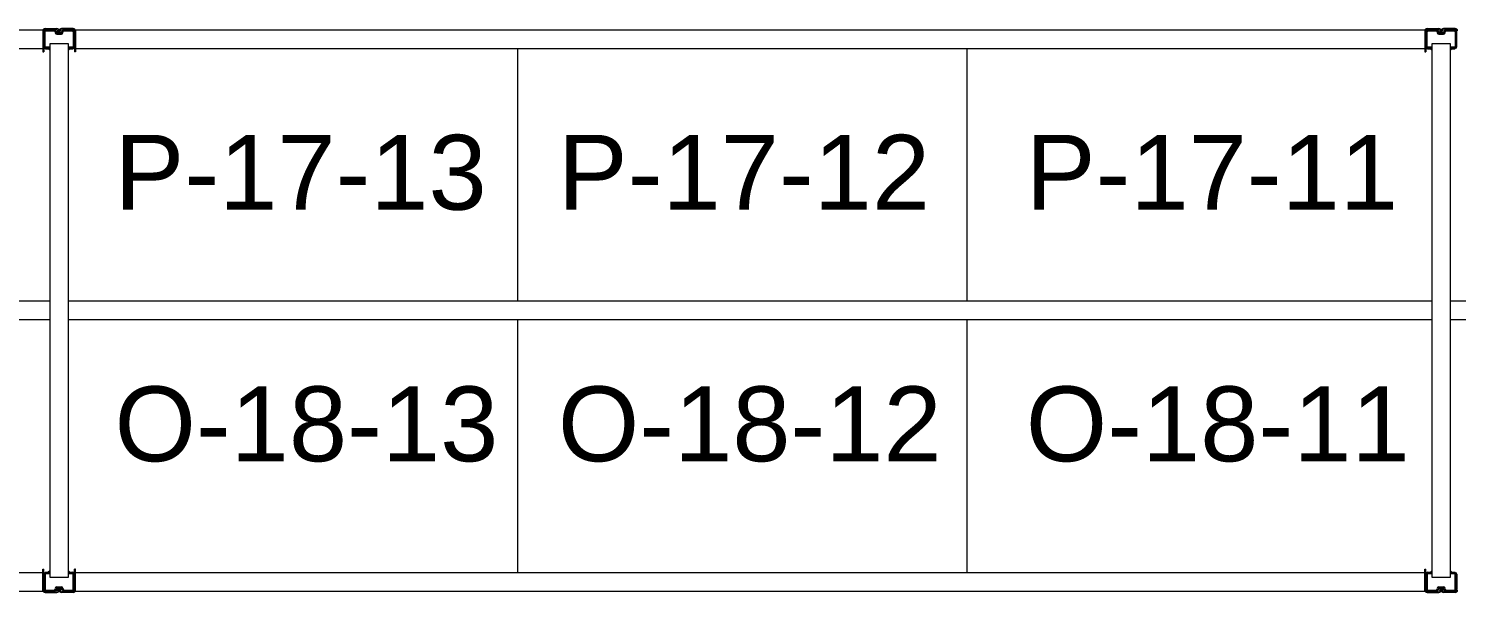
# Model space of a CAD drawing. Header units: inches. Extents: x 2743 to 10591, y -1604 to 5792.
# Drawn here: x 3416.1 to 3568.6, y 5047.9 to 5108.1 of the extents above; entities that cross this region are included whole.
import ezdxf

# ---------------------------------------------------------------- set-up
doc = ezdxf.new("R2010")
doc.units = ezdxf.units.IN
doc.header["$LTSCALE"] = 0.1875
doc.header["$MEASUREMENT"] = 0
for name, color, linetype, lineweight in [('22 Dimension', 7, 'Continuous', 5), ('32 Echelle', 160, 'Continuous', 15), ('33 Poutre', 30, 'Continuous', 15)]:
    doc.layers.add(name, color=color, linetype=linetype, lineweight=lineweight)
doc.styles.add('arial', font='')
doc.styles.get('arial').set_extended_font_data('Arial')

msp = doc.modelspace()

# ---------------------------------------------------------------- hatches: boundary and pattern name
at = {"layer": '32 Echelle'}
for points in [[(3418.33382, 5105.81503), (3418.33382, 5106.00253), (3418.14632, 5106.00253)], [(3418.33382, 5105.81503), (3418.33382, 5106.00253), (3418.14632, 5106.00253)], [(3420.33382, 5105.81503), (3420.33382, 5106.00253), (3420.52132, 5106.00253)], [(3420.33382, 5105.81503), (3420.33382, 5106.00253), (3420.52132, 5106.00253)], [(3565.95882, 5105.81503), (3565.95882, 5106.00253), (3565.77132, 5106.00253)], [(3565.95882, 5105.81503), (3565.95882, 5106.00253), (3565.77132, 5106.00253)], [(3567.95882, 5105.81503), (3567.95882, 5106.00253), (3568.14632, 5106.00253)], [(3567.95882, 5105.81503), (3567.95882, 5106.00253), (3568.14632, 5106.00253)], [(3418.33382, 5050.19003), (3418.33382, 5050.00253), (3418.14632, 5050.00253)], [(3418.33382, 5050.19003), (3418.33382, 5050.00253), (3418.14632, 5050.00253)], [(3420.33382, 5050.19003), (3420.33382, 5050.00253), (3420.52132, 5050.00253)], [(3420.33382, 5050.19003), (3420.33382, 5050.00253), (3420.52132, 5050.00253)], [(3565.95882, 5050.19003), (3565.95882, 5050.00253), (3565.77132, 5050.00253)], [(3565.95882, 5050.19003), (3565.95882, 5050.00253), (3565.77132, 5050.00253)], [(3567.95882, 5050.19003), (3567.95882, 5050.00253), (3568.14632, 5050.00253)], [(3567.95882, 5050.19003), (3567.95882, 5050.00253), (3568.14632, 5050.00253)]]:
    msp.add_hatch(color=256, dxfattribs=at).paths.add_polyline_path(points)

# ---------------------------------------------------------------- linework, layer by layer
at = {"layer": '22 Dimension'}
for p, q in [((3468.33382, 5079.00253), (3468.33382, 5106.00253)), ((3516.33382, 5079.00253), (3516.33382, 5106.00253)), ((3418.33382, 5079.00253), (3272.70882, 5079.00253)), ((3565.95882, 5079.00253), (3420.33382, 5079.00253)), ((3713.58382, 5079.00253), (3567.95882, 5079.00253)), ((3418.33382, 5077.00253), (3272.70882, 5077.00253)), ((3565.95882, 5077.00253), (3420.33382, 5077.00253)), ((3468.33382, 5050.00253), (3468.33382, 5077.00253)), ((3516.33382, 5050.00253), (3516.33382, 5077.00253)), ((3713.58382, 5077.00253), (3567.95882, 5077.00253))]:
    msp.add_line(p, q, dxfattribs=at)
at = {"layer": '32 Echelle', "linetype": 'Continuous', "lineweight": 25}
for p, q in [((3417.70886, 5107.81878), (3417.70886, 5106.18628)), ((3417.70886, 5107.81878), (3417.70886, 5106.18628)), ((3417.79886, 5106.18628), (3417.79886, 5107.81878)), ((3417.79886, 5106.18628), (3417.79886, 5107.81878)), ((3418.82145, 5108.00253), (3417.89261, 5108.00253)), ((3418.82145, 5108.00253), (3417.89261, 5108.00253)), ((3417.89261, 5107.91253), (3418.82145, 5107.91253)), ((3417.89261, 5107.91253), (3418.82145, 5107.91253)), ((3418.9111, 5107.84619), (3418.95501, 5107.70256)), ((3418.9111, 5107.84619), (3418.95501, 5107.70256)), ((3419.04108, 5107.72887), (3418.99717, 5107.8725)), ((3419.04108, 5107.72887), (3418.99717, 5107.8725)), ((3419.67047, 5107.8725), (3419.62655, 5107.72887)), ((3419.67047, 5107.8725), (3419.62655, 5107.72887)), ((3419.71262, 5107.70256), (3419.75653, 5107.84619)), ((3419.71262, 5107.70256), (3419.75653, 5107.84619)), ((3420.77502, 5108.00253), (3419.84619, 5108.00253)), ((3420.77502, 5108.00253), (3419.84619, 5108.00253)), ((3419.84619, 5107.91253), (3420.77502, 5107.91253)), ((3419.84619, 5107.91253), (3420.77502, 5107.91253)), ((3420.86877, 5107.81878), (3420.86877, 5106.18628)), ((3420.86877, 5107.81878), (3420.86877, 5106.18628)), ((3420.95877, 5106.18628), (3420.95877, 5107.81878)), ((3420.95877, 5106.18628), (3420.95877, 5107.81878)), ((3565.33386, 5107.81878), (3565.33386, 5106.18628)), ((3565.33386, 5107.81878), (3565.33386, 5106.18628)), ((3565.42386, 5106.18628), (3565.42386, 5107.81878)), ((3565.42386, 5106.18628), (3565.42386, 5107.81878)), ((3566.44645, 5108.00253), (3565.51761, 5108.00253)), ((3566.44645, 5108.00253), (3565.51761, 5108.00253)), ((3565.51761, 5107.91253), (3566.44645, 5107.91253)), ((3565.51761, 5107.91253), (3566.44645, 5107.91253)), ((3566.5361, 5107.84619), (3566.58001, 5107.70256)), ((3566.5361, 5107.84619), (3566.58001, 5107.70256)), ((3566.66608, 5107.72887), (3566.62217, 5107.8725)), ((3566.66608, 5107.72887), (3566.62217, 5107.8725)), ((3567.29547, 5107.8725), (3567.25155, 5107.72887)), ((3567.29547, 5107.8725), (3567.25155, 5107.72887)), ((3567.33762, 5107.70256), (3567.38153, 5107.84619)), ((3567.33762, 5107.70256), (3567.38153, 5107.84619)), ((3568.40002, 5108.00253), (3567.47119, 5108.00253)), ((3568.40002, 5108.00253), (3567.47119, 5108.00253)), ((3567.47119, 5107.91253), (3568.40002, 5107.91253)), ((3567.47119, 5107.91253), (3568.40002, 5107.91253)), ((3568.49377, 5107.81878), (3568.49377, 5106.18628)), ((3568.49377, 5107.81878), (3568.49377, 5106.18628)), ((3568.58377, 5106.18628), (3568.58377, 5107.81878)), ((3568.58377, 5106.18628), (3568.58377, 5107.81878)), ((3419.5369, 5107.66253), (3419.13073, 5107.66253)), ((3419.5369, 5107.66253), (3419.13073, 5107.66253)), ((3419.13073, 5107.57253), (3419.5369, 5107.57253)), ((3419.13073, 5107.57253), (3419.5369, 5107.57253)), ((3567.1619, 5107.66253), (3566.75573, 5107.66253)), ((3567.1619, 5107.66253), (3566.75573, 5107.66253)), ((3566.75573, 5107.57253), (3567.1619, 5107.57253)), ((3566.75573, 5107.57253), (3567.1619, 5107.57253)), ((3418.30886, 5106.09253), (3417.89261, 5106.09253)), ((3418.30886, 5106.09253), (3417.89261, 5106.09253)), ((3417.89261, 5106.00253), (3418.30886, 5106.00253)), ((3417.89261, 5106.00253), (3418.30886, 5106.00253)), ((3418.30886, 5106.00253), (3418.30886, 5106.09253)), ((3418.30886, 5106.00253), (3418.30886, 5106.09253)), ((3420.77502, 5106.09253), (3420.35877, 5106.09253)), ((3420.35877, 5106.09253), (3420.35877, 5106.00253)), ((3420.77502, 5106.09253), (3420.35877, 5106.09253)), ((3420.35877, 5106.09253), (3420.35877, 5106.00253)), ((3420.35877, 5106.00253), (3420.77502, 5106.00253)), ((3420.35877, 5106.00253), (3420.77502, 5106.00253)), ((3565.93386, 5106.09253), (3565.51761, 5106.09253)), ((3565.93386, 5106.09253), (3565.51761, 5106.09253)), ((3565.51761, 5106.00253), (3565.93386, 5106.00253)), ((3565.51761, 5106.00253), (3565.93386, 5106.00253)), ((3565.93386, 5106.00253), (3565.93386, 5106.09253)), ((3565.93386, 5106.00253), (3565.93386, 5106.09253)), ((3568.40002, 5106.09253), (3567.98377, 5106.09253)), ((3567.98377, 5106.09253), (3567.98377, 5106.00253)), ((3568.40002, 5106.09253), (3567.98377, 5106.09253)), ((3567.98377, 5106.09253), (3567.98377, 5106.00253)), ((3567.98377, 5106.00253), (3568.40002, 5106.00253)), ((3567.98377, 5106.00253), (3568.40002, 5106.00253)), ((3417.70886, 5048.18628), (3417.70886, 5049.81878)), ((3417.70886, 5048.18628), (3417.70886, 5049.81878)), ((3417.79886, 5049.81878), (3417.79886, 5048.18628)), ((3417.79886, 5049.81878), (3417.79886, 5048.18628)), ((3417.89261, 5050.00253), (3418.30886, 5050.00253)), ((3417.89261, 5050.00253), (3418.30886, 5050.00253)), ((3418.30886, 5049.91253), (3417.89261, 5049.91253)), ((3418.30886, 5049.91253), (3417.89261, 5049.91253)), ((3418.30886, 5050.00253), (3418.30886, 5049.91253)), ((3418.30886, 5050.00253), (3418.30886, 5049.91253)), ((3420.35877, 5050.00253), (3420.77502, 5050.00253)), ((3420.35877, 5049.91253), (3420.35877, 5050.00253)), ((3420.35877, 5050.00253), (3420.77502, 5050.00253)), ((3420.35877, 5049.91253), (3420.35877, 5050.00253)), ((3420.77502, 5049.91253), (3420.35877, 5049.91253)), ((3420.77502, 5049.91253), (3420.35877, 5049.91253)), ((3420.86877, 5048.18628), (3420.86877, 5049.81878)), ((3420.86877, 5048.18628), (3420.86877, 5049.81878)), ((3420.95877, 5049.81878), (3420.95877, 5048.18628)), ((3420.95877, 5049.81878), (3420.95877, 5048.18628)), ((3565.33386, 5048.18628), (3565.33386, 5049.81878)), ((3565.33386, 5048.18628), (3565.33386, 5049.81878)), ((3565.42386, 5049.81878), (3565.42386, 5048.18628)), ((3565.42386, 5049.81878), (3565.42386, 5048.18628)), ((3565.51761, 5050.00253), (3565.93386, 5050.00253)), ((3565.51761, 5050.00253), (3565.93386, 5050.00253)), ((3565.93386, 5049.91253), (3565.51761, 5049.91253)), ((3565.93386, 5049.91253), (3565.51761, 5049.91253)), ((3565.93386, 5050.00253), (3565.93386, 5049.91253)), ((3565.93386, 5050.00253), (3565.93386, 5049.91253)), ((3567.98377, 5050.00253), (3568.40002, 5050.00253)), ((3567.98377, 5049.91253), (3567.98377, 5050.00253)), ((3567.98377, 5050.00253), (3568.40002, 5050.00253)), ((3567.98377, 5049.91253), (3567.98377, 5050.00253)), ((3568.40002, 5049.91253), (3567.98377, 5049.91253)), ((3568.40002, 5049.91253), (3567.98377, 5049.91253)), ((3568.49377, 5048.18628), (3568.49377, 5049.81878)), ((3568.49377, 5048.18628), (3568.49377, 5049.81878)), ((3568.58377, 5049.81878), (3568.58377, 5048.18628)), ((3568.58377, 5049.81878), (3568.58377, 5048.18628)), ((3418.9111, 5048.15887), (3418.95501, 5048.3025)), ((3418.9111, 5048.15887), (3418.95501, 5048.3025)), ((3419.04108, 5048.27619), (3418.99717, 5048.13256)), ((3419.04108, 5048.27619), (3418.99717, 5048.13256)), ((3419.13073, 5048.43253), (3419.5369, 5048.43253)), ((3419.13073, 5048.43253), (3419.5369, 5048.43253)), ((3419.5369, 5048.34253), (3419.13073, 5048.34253)), ((3419.5369, 5048.34253), (3419.13073, 5048.34253)), ((3419.67047, 5048.13256), (3419.62655, 5048.27619)), ((3419.67047, 5048.13256), (3419.62655, 5048.27619)), ((3419.71262, 5048.3025), (3419.75653, 5048.15887)), ((3419.71262, 5048.3025), (3419.75653, 5048.15887)), ((3566.5361, 5048.15887), (3566.58001, 5048.3025)), ((3566.5361, 5048.15887), (3566.58001, 5048.3025)), ((3566.66608, 5048.27619), (3566.62217, 5048.13256)), ((3566.66608, 5048.27619), (3566.62217, 5048.13256)), ((3566.75573, 5048.43253), (3567.1619, 5048.43253)), ((3566.75573, 5048.43253), (3567.1619, 5048.43253)), ((3567.1619, 5048.34253), (3566.75573, 5048.34253)), ((3567.1619, 5048.34253), (3566.75573, 5048.34253)), ((3567.29547, 5048.13256), (3567.25155, 5048.27619)), ((3567.29547, 5048.13256), (3567.25155, 5048.27619)), ((3567.33762, 5048.3025), (3567.38153, 5048.15887)), ((3567.33762, 5048.3025), (3567.38153, 5048.15887)), ((3417.89261, 5048.09253), (3418.82145, 5048.09253)), ((3417.89261, 5048.09253), (3418.82145, 5048.09253)), ((3418.82145, 5048.00253), (3417.89261, 5048.00253)), ((3418.82145, 5048.00253), (3417.89261, 5048.00253)), ((3419.84619, 5048.09253), (3420.77502, 5048.09253)), ((3419.84619, 5048.09253), (3420.77502, 5048.09253)), ((3420.77502, 5048.00253), (3419.84619, 5048.00253)), ((3420.77502, 5048.00253), (3419.84619, 5048.00253)), ((3565.51761, 5048.09253), (3566.44645, 5048.09253)), ((3565.51761, 5048.09253), (3566.44645, 5048.09253)), ((3566.44645, 5048.00253), (3565.51761, 5048.00253)), ((3566.44645, 5048.00253), (3565.51761, 5048.00253)), ((3567.47119, 5048.09253), (3568.40002, 5048.09253)), ((3567.47119, 5048.09253), (3568.40002, 5048.09253)), ((3568.40002, 5048.00253), (3567.47119, 5048.00253)), ((3568.40002, 5048.00253), (3567.47119, 5048.00253))]:
    msp.add_line(p, q, dxfattribs=at)
at = {"layer": '32 Echelle'}
for p, q in [((3420.33382, 5106.50253), (3418.33382, 5106.50253)), ((3418.33382, 5106.50253), (3418.33382, 5049.50253)), ((3420.33382, 5106.50253), (3418.33382, 5106.50253)), ((3418.33382, 5106.50253), (3418.33382, 5049.50253)), ((3420.33382, 5049.50253), (3420.33382, 5106.50253)), ((3420.33382, 5049.50253), (3420.33382, 5106.50253)), ((3567.95882, 5106.50253), (3565.95882, 5106.50253)), ((3565.95882, 5106.50253), (3565.95882, 5049.50253)), ((3567.95882, 5106.50253), (3565.95882, 5106.50253)), ((3565.95882, 5106.50253), (3565.95882, 5049.50253)), ((3567.95882, 5049.50253), (3567.95882, 5106.50253)), ((3567.95882, 5049.50253), (3567.95882, 5106.50253)), ((3418.33382, 5106.00253), (3418.14632, 5106.00253)), ((3418.33382, 5105.81503), (3418.14632, 5106.00253)), ((3418.33382, 5106.00253), (3418.14632, 5106.00253)), ((3418.33382, 5105.81503), (3418.14632, 5106.00253)), ((3418.33382, 5105.81503), (3418.33382, 5106.00253)), ((3418.33382, 5105.81503), (3418.33382, 5106.00253)), ((3420.33382, 5106.00253), (3420.52132, 5106.00253)), ((3420.33382, 5105.81503), (3420.33382, 5106.00253)), ((3420.33382, 5105.81503), (3420.52132, 5106.00253)), ((3420.33382, 5106.00253), (3420.52132, 5106.00253)), ((3420.33382, 5105.81503), (3420.33382, 5106.00253)), ((3420.33382, 5105.81503), (3420.52132, 5106.00253)), ((3565.95882, 5106.00253), (3565.77132, 5106.00253)), ((3565.95882, 5105.81503), (3565.77132, 5106.00253)), ((3565.95882, 5106.00253), (3565.77132, 5106.00253)), ((3565.95882, 5105.81503), (3565.77132, 5106.00253)), ((3565.95882, 5105.81503), (3565.95882, 5106.00253)), ((3565.95882, 5105.81503), (3565.95882, 5106.00253)), ((3567.95882, 5106.00253), (3568.14632, 5106.00253)), ((3567.95882, 5105.81503), (3567.95882, 5106.00253)), ((3567.95882, 5105.81503), (3568.14632, 5106.00253)), ((3567.95882, 5106.00253), (3568.14632, 5106.00253)), ((3567.95882, 5105.81503), (3567.95882, 5106.00253)), ((3567.95882, 5105.81503), (3568.14632, 5106.00253)), ((3418.33382, 5050.19003), (3418.14632, 5050.00253)), ((3418.33382, 5050.19003), (3418.14632, 5050.00253)), ((3418.33382, 5050.00253), (3418.14632, 5050.00253)), ((3418.33382, 5050.00253), (3418.14632, 5050.00253)), ((3418.33382, 5050.19003), (3418.33382, 5050.00253)), ((3418.33382, 5050.19003), (3418.33382, 5050.00253)), ((3420.33382, 5050.19003), (3420.33382, 5050.00253)), ((3420.33382, 5050.19003), (3420.52132, 5050.00253)), ((3420.33382, 5050.19003), (3420.33382, 5050.00253)), ((3420.33382, 5050.19003), (3420.52132, 5050.00253)), ((3420.33382, 5050.00253), (3420.52132, 5050.00253)), ((3420.33382, 5050.00253), (3420.52132, 5050.00253)), ((3565.95882, 5050.19003), (3565.77132, 5050.00253)), ((3565.95882, 5050.19003), (3565.77132, 5050.00253)), ((3565.95882, 5050.00253), (3565.77132, 5050.00253)), ((3565.95882, 5050.00253), (3565.77132, 5050.00253)), ((3565.95882, 5050.19003), (3565.95882, 5050.00253)), ((3565.95882, 5050.19003), (3565.95882, 5050.00253)), ((3567.95882, 5050.19003), (3567.95882, 5050.00253)), ((3567.95882, 5050.19003), (3568.14632, 5050.00253)), ((3567.95882, 5050.19003), (3567.95882, 5050.00253)), ((3567.95882, 5050.19003), (3568.14632, 5050.00253)), ((3567.95882, 5050.00253), (3568.14632, 5050.00253)), ((3567.95882, 5050.00253), (3568.14632, 5050.00253)), ((3418.33382, 5049.50253), (3420.33382, 5049.50253)), ((3418.33382, 5049.50253), (3420.33382, 5049.50253)), ((3565.95882, 5049.50253), (3567.95882, 5049.50253)), ((3565.95882, 5049.50253), (3567.95882, 5049.50253))]:
    msp.add_line(p, q, dxfattribs=at)
at = {"layer": '32 Echelle', "linetype": 'Continuous', "lineweight": 25}
for centre, radius, start, end in [((3417.89261, 5107.81878), 0.18375, 90, 180), ((3417.89261, 5107.81878), 0.18375, 90, 180), ((3417.89261, 5107.81878), 0.09375, 90, 180), ((3417.89261, 5107.81878), 0.09375, 90, 180), ((3418.82145, 5107.81878), 0.18375, 17, 90), ((3418.82145, 5107.81878), 0.18375, 17, 90), ((3418.82145, 5107.81878), 0.09375, 17, 90), ((3418.82145, 5107.81878), 0.09375, 17, 90), ((3419.84619, 5107.81878), 0.18375, 90, 163), ((3419.84619, 5107.81878), 0.18375, 90, 163), ((3419.84619, 5107.81878), 0.09375, 90, 163), ((3419.84619, 5107.81878), 0.09375, 90, 163), ((3420.77502, 5107.81878), 0.18375, 0, 90), ((3420.77502, 5107.81878), 0.18375, 0, 90), ((3420.77502, 5107.81878), 0.09375, 0, 90), ((3420.77502, 5107.81878), 0.09375, 0, 90), ((3565.51761, 5107.81878), 0.18375, 90, 180), ((3565.51761, 5107.81878), 0.18375, 90, 180), ((3565.51761, 5107.81878), 0.09375, 90, 180), ((3565.51761, 5107.81878), 0.09375, 90, 180), ((3566.44645, 5107.81878), 0.18375, 17, 90), ((3566.44645, 5107.81878), 0.18375, 17, 90), ((3566.44645, 5107.81878), 0.09375, 17, 90), ((3566.44645, 5107.81878), 0.09375, 17, 90), ((3567.47119, 5107.81878), 0.18375, 90, 163), ((3567.47119, 5107.81878), 0.18375, 90, 163), ((3567.47119, 5107.81878), 0.09375, 90, 163), ((3567.47119, 5107.81878), 0.09375, 90, 163), ((3568.40002, 5107.81878), 0.18375, 0, 90), ((3568.40002, 5107.81878), 0.18375, 0, 90), ((3568.40002, 5107.81878), 0.09375, 0, 90), ((3568.40002, 5107.81878), 0.09375, 0, 90), ((3419.13073, 5107.75628), 0.18375, 197, 270), ((3419.13073, 5107.75628), 0.18375, 197, 270), ((3419.13073, 5107.75628), 0.09375, 197, 270), ((3419.13073, 5107.75628), 0.09375, 197, 270), ((3419.5369, 5107.75628), 0.09375, 270, 343), ((3419.5369, 5107.75628), 0.09375, 270, 343), ((3419.5369, 5107.75628), 0.18375, 270, 343), ((3419.5369, 5107.75628), 0.18375, 270, 343), ((3566.75573, 5107.75628), 0.18375, 197, 270), ((3566.75573, 5107.75628), 0.18375, 197, 270), ((3566.75573, 5107.75628), 0.09375, 197, 270), ((3566.75573, 5107.75628), 0.09375, 197, 270), ((3567.1619, 5107.75628), 0.09375, 270, 343), ((3567.1619, 5107.75628), 0.09375, 270, 343), ((3567.1619, 5107.75628), 0.18375, 270, 343), ((3567.1619, 5107.75628), 0.18375, 270, 343), ((3417.89261, 5106.18628), 0.18375, 180, 270), ((3417.89261, 5106.18628), 0.18375, 180, 270), ((3417.89261, 5106.18628), 0.09375, 180, 270), ((3417.89261, 5106.18628), 0.09375, 180, 270), ((3420.77502, 5106.18628), 0.09375, 270, 0), ((3420.77502, 5106.18628), 0.18375, 270, 0), ((3420.77502, 5106.18628), 0.09375, 270, 0), ((3420.77502, 5106.18628), 0.18375, 270, 0), ((3565.51761, 5106.18628), 0.18375, 180, 270), ((3565.51761, 5106.18628), 0.18375, 180, 270), ((3565.51761, 5106.18628), 0.09375, 180, 270), ((3565.51761, 5106.18628), 0.09375, 180, 270), ((3568.40002, 5106.18628), 0.09375, 270, 0), ((3568.40002, 5106.18628), 0.18375, 270, 0), ((3568.40002, 5106.18628), 0.09375, 270, 0), ((3568.40002, 5106.18628), 0.18375, 270, 0), ((3417.89261, 5049.81878), 0.18375, 90, 180), ((3417.89261, 5049.81878), 0.18375, 90, 180), ((3417.89261, 5049.81878), 0.09375, 90, 180), ((3417.89261, 5049.81878), 0.09375, 90, 180), ((3420.77502, 5049.81878), 0.18375, 0, 90), ((3420.77502, 5049.81878), 0.18375, 0, 90), ((3420.77502, 5049.81878), 0.09375, 0, 90), ((3420.77502, 5049.81878), 0.09375, 0, 90), ((3565.51761, 5049.81878), 0.18375, 90, 180), ((3565.51761, 5049.81878), 0.18375, 90, 180), ((3565.51761, 5049.81878), 0.09375, 90, 180), ((3565.51761, 5049.81878), 0.09375, 90, 180), ((3568.40002, 5049.81878), 0.18375, 0, 90), ((3568.40002, 5049.81878), 0.18375, 0, 90), ((3568.40002, 5049.81878), 0.09375, 0, 90), ((3568.40002, 5049.81878), 0.09375, 0, 90), ((3419.13073, 5048.24878), 0.18375, 90, 163), ((3419.13073, 5048.24878), 0.18375, 90, 163), ((3419.13073, 5048.24878), 0.09375, 90, 163), ((3419.13073, 5048.24878), 0.09375, 90, 163), ((3419.5369, 5048.24878), 0.18375, 17, 90), ((3419.5369, 5048.24878), 0.18375, 17, 90), ((3419.5369, 5048.24878), 0.09375, 17, 90), ((3419.5369, 5048.24878), 0.09375, 17, 90), ((3566.75573, 5048.24878), 0.18375, 90, 163), ((3566.75573, 5048.24878), 0.18375, 90, 163), ((3566.75573, 5048.24878), 0.09375, 90, 163), ((3566.75573, 5048.24878), 0.09375, 90, 163), ((3567.1619, 5048.24878), 0.18375, 17, 90), ((3567.1619, 5048.24878), 0.18375, 17, 90), ((3567.1619, 5048.24878), 0.09375, 17, 90), ((3567.1619, 5048.24878), 0.09375, 17, 90), ((3417.89261, 5048.18628), 0.18375, 180, 270), ((3417.89261, 5048.18628), 0.18375, 180, 270), ((3417.89261, 5048.18628), 0.09375, 180, 270), ((3417.89261, 5048.18628), 0.09375, 180, 270), ((3418.82145, 5048.18628), 0.09375, 270, 343), ((3418.82145, 5048.18628), 0.09375, 270, 343), ((3418.82145, 5048.18628), 0.18375, 270, 343), ((3418.82145, 5048.18628), 0.18375, 270, 343), ((3419.84619, 5048.18628), 0.18375, 197, 270), ((3419.84619, 5048.18628), 0.18375, 197, 270), ((3419.84619, 5048.18628), 0.09375, 197, 270), ((3419.84619, 5048.18628), 0.09375, 197, 270), ((3420.77502, 5048.18628), 0.09375, 270, 0), ((3420.77502, 5048.18628), 0.18375, 270, 0), ((3420.77502, 5048.18628), 0.09375, 270, 0), ((3420.77502, 5048.18628), 0.18375, 270, 0), ((3565.51761, 5048.18628), 0.18375, 180, 270), ((3565.51761, 5048.18628), 0.18375, 180, 270), ((3565.51761, 5048.18628), 0.09375, 180, 270), ((3565.51761, 5048.18628), 0.09375, 180, 270), ((3566.44645, 5048.18628), 0.09375, 270, 343), ((3566.44645, 5048.18628), 0.09375, 270, 343), ((3566.44645, 5048.18628), 0.18375, 270, 343), ((3566.44645, 5048.18628), 0.18375, 270, 343), ((3567.47119, 5048.18628), 0.18375, 197, 270), ((3567.47119, 5048.18628), 0.18375, 197, 270), ((3567.47119, 5048.18628), 0.09375, 197, 270), ((3567.47119, 5048.18628), 0.09375, 197, 270), ((3568.40002, 5048.18628), 0.09375, 270, 0), ((3568.40002, 5048.18628), 0.18375, 270, 0), ((3568.40002, 5048.18628), 0.09375, 270, 0), ((3568.40002, 5048.18628), 0.18375, 270, 0)]:
    msp.add_arc(centre, radius, start, end, dxfattribs=at)
at = {"layer": '33 Poutre'}
for p, q in [((3273.45882, 5108.00253), (3417.58382, 5108.00253)), ((3417.58382, 5108.00253), (3417.58382, 5106.00253)), ((3417.58382, 5107.87753), (3417.58382, 5105.62153)), ((3417.70282, 5107.87753), (3417.70282, 5105.62153)), ((3417.82782, 5108.12153), (3419.08982, 5108.12153)), ((3419.08982, 5108.00253), (3417.82782, 5108.00253)), ((3419.21482, 5107.66253), (3419.21482, 5107.87753)), ((3419.33382, 5107.66253), (3419.33382, 5107.87753)), ((3419.33382, 5107.66253), (3419.33382, 5107.87753)), ((3419.45282, 5107.66253), (3419.45282, 5107.87753)), ((3420.83982, 5108.12153), (3419.57782, 5108.12153)), ((3419.57782, 5108.00253), (3420.83982, 5108.00253)), ((3420.96482, 5107.87753), (3420.96482, 5105.62153)), ((3421.08382, 5108.00253), (3565.20882, 5108.00253)), ((3421.08382, 5108.00253), (3421.08382, 5106.00253)), ((3421.08382, 5107.87753), (3421.08382, 5105.62153)), ((3565.20882, 5108.00253), (3565.20882, 5106.00253)), ((3565.20882, 5107.87753), (3565.20882, 5105.62153)), ((3565.32782, 5107.87753), (3565.32782, 5105.62153)), ((3565.45282, 5108.12153), (3566.71482, 5108.12153)), ((3566.71482, 5108.00253), (3565.45282, 5108.00253)), ((3566.83982, 5107.66253), (3566.83982, 5107.87753)), ((3566.95882, 5107.66253), (3566.95882, 5107.87753)), ((3566.95882, 5107.66253), (3566.95882, 5107.87753)), ((3567.07782, 5107.66253), (3567.07782, 5107.87753)), ((3568.46482, 5108.12153), (3567.20282, 5108.12153)), ((3567.20282, 5108.00253), (3568.46482, 5108.00253)), ((3419.21482, 5107.66253), (3419.33382, 5107.66253)), ((3419.45282, 5107.66253), (3419.33382, 5107.66253)), ((3566.83982, 5107.66253), (3566.95882, 5107.66253)), ((3567.07782, 5107.66253), (3566.95882, 5107.66253)), ((3273.45882, 5106.00253), (3417.58382, 5106.00253)), ((3417.58382, 5105.62153), (3417.70282, 5105.62153)), ((3421.08382, 5105.62153), (3420.96482, 5105.62153)), ((3421.08382, 5106.00253), (3565.20882, 5106.00253)), ((3565.20882, 5105.62153), (3565.32782, 5105.62153)), ((3273.45882, 5050.00253), (3417.58382, 5050.00253)), ((3417.58382, 5048.12753), (3417.58382, 5050.38353)), ((3417.58382, 5050.38353), (3417.70282, 5050.38353)), ((3417.58382, 5048.00253), (3417.58382, 5050.00253)), ((3417.70282, 5048.12753), (3417.70282, 5050.38353)), ((3421.08382, 5050.38353), (3420.96482, 5050.38353)), ((3420.96482, 5048.12753), (3420.96482, 5050.38353)), ((3421.08382, 5048.12753), (3421.08382, 5050.38353)), ((3421.08382, 5050.00253), (3565.20882, 5050.00253)), ((3421.08382, 5048.00253), (3421.08382, 5050.00253)), ((3565.20882, 5048.12753), (3565.20882, 5050.38353)), ((3565.20882, 5050.38353), (3565.32782, 5050.38353)), ((3565.20882, 5048.00253), (3565.20882, 5050.00253)), ((3565.32782, 5048.12753), (3565.32782, 5050.38353)), ((3419.21482, 5048.34253), (3419.21482, 5048.12753)), ((3419.21482, 5048.34253), (3419.33382, 5048.34253)), ((3419.33382, 5048.34253), (3419.33382, 5048.12753)), ((3419.33382, 5048.34253), (3419.33382, 5048.12753)), ((3419.45282, 5048.34253), (3419.33382, 5048.34253)), ((3419.45282, 5048.34253), (3419.45282, 5048.12753)), ((3566.83982, 5048.34253), (3566.83982, 5048.12753)), ((3566.83982, 5048.34253), (3566.95882, 5048.34253)), ((3566.95882, 5048.34253), (3566.95882, 5048.12753)), ((3566.95882, 5048.34253), (3566.95882, 5048.12753)), ((3567.07782, 5048.34253), (3566.95882, 5048.34253)), ((3567.07782, 5048.34253), (3567.07782, 5048.12753)), ((3273.45882, 5048.00253), (3417.58382, 5048.00253)), ((3419.08982, 5048.00253), (3417.82782, 5048.00253)), ((3417.82782, 5047.88353), (3419.08982, 5047.88353)), ((3419.57782, 5048.00253), (3420.83982, 5048.00253)), ((3420.83982, 5047.88353), (3419.57782, 5047.88353)), ((3421.08382, 5048.00253), (3565.20882, 5048.00253)), ((3566.71482, 5048.00253), (3565.45282, 5048.00253)), ((3565.45282, 5047.88353), (3566.71482, 5047.88353)), ((3567.20282, 5048.00253), (3568.46482, 5048.00253)), ((3568.46482, 5047.88353), (3567.20282, 5047.88353))]:
    msp.add_line(p, q, dxfattribs=at)
for centre, radius, start, end in [((3417.82782, 5107.87753), 0.244, 90, 180), ((3417.82782, 5107.87753), 0.125, 90, 180), ((3419.08982, 5107.87753), 0.244, 0, 90), ((3419.08982, 5107.87753), 0.125, 0, 90), ((3419.57782, 5107.87753), 0.244, 90, 180), ((3419.57782, 5107.87753), 0.125, 90, 180), ((3420.83982, 5107.87753), 0.244, 0, 90), ((3420.83982, 5107.87753), 0.125, 0, 90), ((3565.45282, 5107.87753), 0.244, 90, 180), ((3565.45282, 5107.87753), 0.125, 90, 180), ((3566.71482, 5107.87753), 0.244, 0, 90), ((3566.71482, 5107.87753), 0.125, 0, 90), ((3567.20282, 5107.87753), 0.244, 90, 180), ((3567.20282, 5107.87753), 0.125, 90, 180), ((3568.46482, 5107.87753), 0.244, 0, 90), ((3568.46482, 5107.87753), 0.125, 0, 90), ((3417.82782, 5048.12753), 0.244, 180, 270), ((3417.82782, 5048.12753), 0.125, 180, 270), ((3419.08982, 5048.12753), 0.125, 270, 0), ((3419.08982, 5048.12753), 0.244, 270, 0), ((3419.57782, 5048.12753), 0.244, 180, 270), ((3419.57782, 5048.12753), 0.125, 180, 270), ((3420.83982, 5048.12753), 0.244, 270, 0), ((3420.83982, 5048.12753), 0.125, 270, 0), ((3565.45282, 5048.12753), 0.244, 180, 270), ((3565.45282, 5048.12753), 0.125, 180, 270), ((3566.71482, 5048.12753), 0.125, 270, 0), ((3566.71482, 5048.12753), 0.244, 270, 0), ((3567.20282, 5048.12753), 0.244, 180, 270), ((3567.20282, 5048.12753), 0.125, 180, 270), ((3568.46482, 5048.12753), 0.244, 270, 0), ((3568.46482, 5048.12753), 0.125, 270, 0)]:
    msp.add_arc(centre, radius, start, end, dxfattribs=at)

# ---------------------------------------------------------------- texts
at = {"layer": '22 Dimension', "char_height": 8, "attachment_point": 1, "style": 'arial'}
for s, insert in [('{\\fArial Unicode MS|b0|i0|c0|p2;\\C8;P-17-13}', (3425.2548, 5096.7657)), ('{\\fArial Unicode MS|b0|i0|c0|p2;\\C8;P-17-12}', (3472.61083, 5096.7657)), ('{\\fArial Unicode MS|b0|i0|c0|p2;\\C8;P-17-11}', (3522.59104, 5096.7657)), ('{\\fArial Unicode MS|b0|i0|c0|p2;\\C8;O-18-13}', (3425.2548, 5069.89316)), ('{\\fArial Unicode MS|b0|i0|c0|p2;\\C8;O-18-12}', (3472.61083, 5069.89316)), ('{\\fArial Unicode MS|b0|i0|c0|p2;\\C8;O-18-11}', (3522.59104, 5069.89316))]:
    msp.add_mtext_dynamic_manual_height_columns(s, width=68.8901007, gutter_width=5, heights=[0], dxfattribs=dict(at, insert=insert))

doc.saveas('drawing.dxf')
